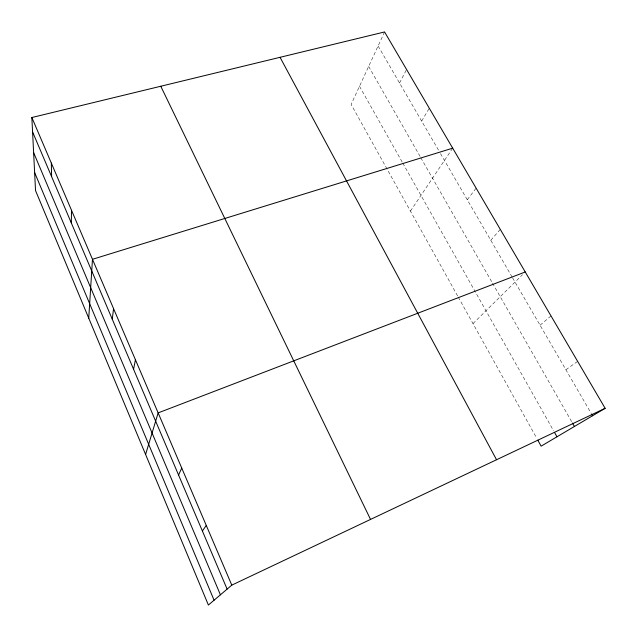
<?xml version="1.0" encoding="UTF-8"?>
<svg xmlns="http://www.w3.org/2000/svg" width="637" height="637" viewBox="0 0 637 637"><rect width="100%" height="100%" fill="white"/><g stroke="black" fill="none" stroke-linecap="round" stroke-linejoin="round"><path stroke-width="0.48" stroke-dasharray="3.19 2.39" d="M384.581 31.954L351.122 104.42L457.748 296.197M399.55 83.001L406.589 69.505M421.662 121.126L429.282 108.226M410.435 211.102L452.692 148.166M467.271 199.739L476.126 188.154M490.785 240.268L500.3 229.408M472.996 323.612L522.523 274.674M540.057 325.212L551.013 315.944M565.887 369.747L577.632 361.362M378.091 46.007L438.511 150.173M440.493 153.589L512.06 276.96M512.554 277.812L591.088 413.19M368.648 66.455L420.34 156.901M420.826 157.753L492.003 282.287M492.489 283.139L571.962 422.188M359.491 86.282L402.289 162.244M402.767 163.096L553.553 430.739M458.226 297.049L536.84 438.431"/><path stroke-width="0.96" d="M71.312 222.942L71.527 210.321M88.742 318.158L92.476 259.299L452.692 148.166M112.279 319.225L113.561 308.619M133.571 369.269L135.434 359.786M145.594 454.476L158.151 412.895L525.254 271.975M178.567 475.035L181.744 468.076M202.375 530.979L206.277 525.445M605.15 408.309L231.796 585.132L208.395 605.046L35.537 190.582L31.85 117.526L384.581 31.954L605.15 408.309L541.132 446.155L537.795 440.151M591.582 414.042L592.577 415.746M572.456 423.048L574.415 426.479M554.532 432.467L556.969 436.799M280.049 57.314L496.542 459.747M160.771 86.25L370.535 519.426M31.85 117.526L231.796 585.132M32.575 131.899L227.114 589.121M33.626 152.633L220.426 594.815M34.629 172.539L214.08 600.213M51.334 163.088L51.605 176.624"/></g></svg>
